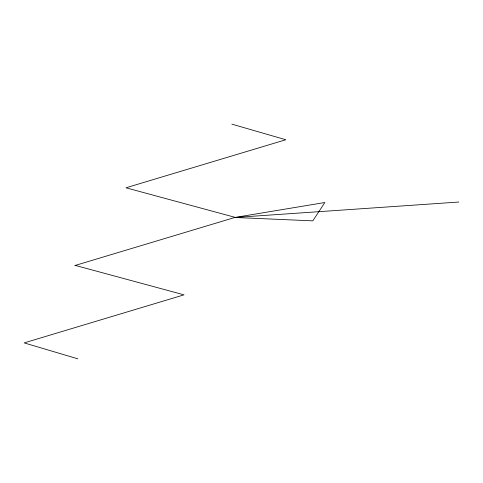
<?xml version="1.0" encoding="UTF-8"?>
<svg xmlns="http://www.w3.org/2000/svg" width="483" height="483" viewBox="0 0 483 483"><rect width="100%" height="100%" fill="white"/><g stroke="black" fill="none" stroke-linecap="round" stroke-linejoin="round"><path stroke-width="0.72" d="M74.937 265.523L234.816 217.477L324.848 202.516L312.809 220.852L234.816 217.477L458.85 202.027M234.931 217.296L125.966 187.79L285.839 139.744L231.9 124.167M75.058 265.342L184.023 294.847L24.15 342.894L77.854 358.833"/></g></svg>
